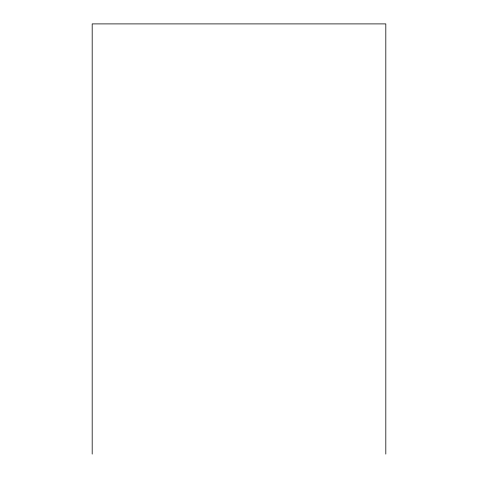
<?xml version="1.0" encoding="UTF-8"?>
<svg xmlns="http://www.w3.org/2000/svg" width="478" height="478" viewBox="0 0 478 478"><rect width="100%" height="100%" fill="white"/><g stroke="black" fill="none" stroke-linecap="round" stroke-linejoin="round"><path stroke-width="0.72" d="M385.812 454.1L385.812 23.9L92.188 23.9L92.188 454.1"/></g></svg>
